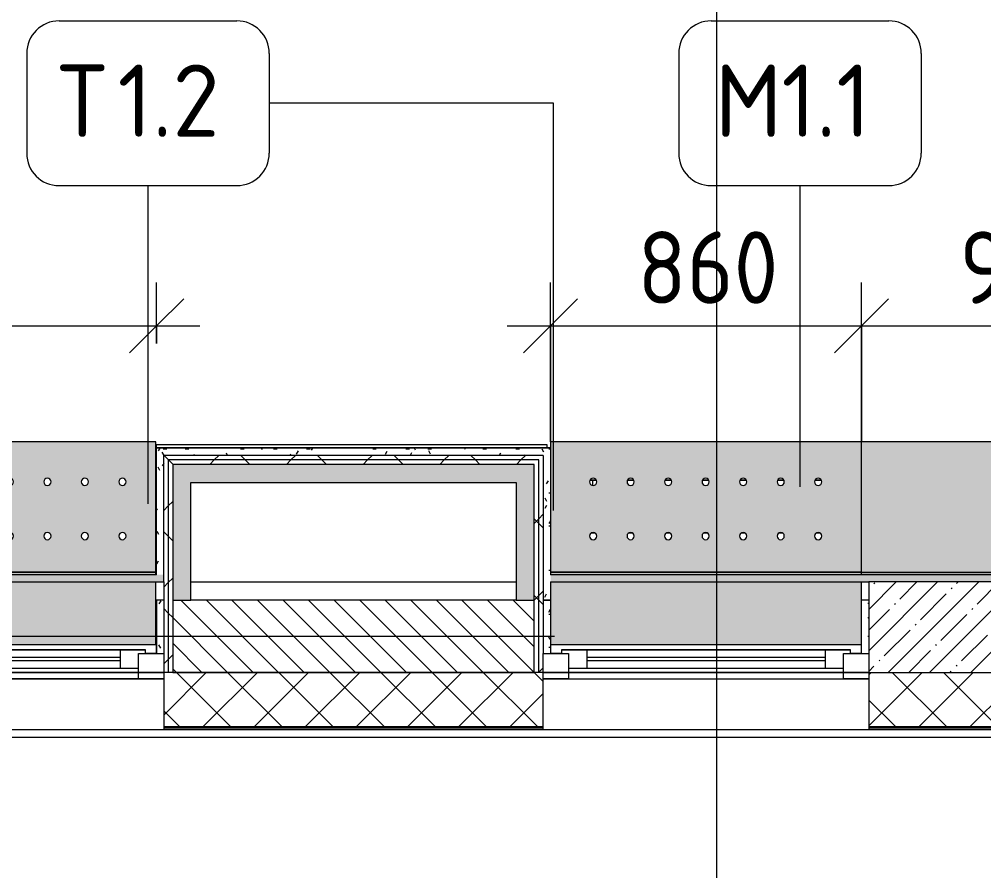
# Model space of a CAD drawing. Header units: millimetres. Extents: x -7229 to 196340, y -8553 to 29000.
# Drawn here: x 146897 to 149564, y -648 to 1706 of the extents above; entities that cross this region are included whole.
import ezdxf

# ---------------------------------------------------------------- set-up
doc = ezdxf.new("R2010")
doc.units = ezdxf.units.MM
doc.linetypes.add('Осевая', pattern=[15875, 3175, -2381.25, 7937.5, -2381.25])
for name, color, linetype, lineweight in [('A-ANNO-DIMS', 7, 'Continuous', 9), ('A-ANNO-DIMS-100', 7, 'Continuous', 9), ('A-GLAZ-2', 7, 'Continuous', 9), ('A-WALL-1', 7, 'Continuous', 9), ('A-WALL-4', 7, 'Continuous', 13), ('I-WALL-6', 7, 'Continuous', 9), ('M-EQPM-2', 7, 'Continuous', 9), ('S-COLS-2', 7, 'Continuous', 9), ('Знаки', 7, 'Continuous', 9), ('Марки для знаков', 7, 'Continuous', 9), ('Оси', 7, 'Continuous', 9), ('Оси-2', 7, 'Осевая', 9)]:
    doc.layers.add(name, color=color, linetype=linetype, lineweight=lineweight)
for name, color, linetype, lineweight, true_color in [('A-FLOR-3', 7, 'Continuous', 9, 0xaaaaaa), ('I-WALL-5', 7, 'Continuous', 9, 0xe7e7e7), ('I-WALL-8', 9, 'Continuous', 9, 0x808080), ('Знаки-2', 7, 'Continuous', 9, 0xd7cfbf)]:
    doc.layers.add(name, color=color, linetype=linetype, lineweight=lineweight, true_color=true_color)
doc.styles.add('GOST Common_1', font='GOST_Common.ttf', dxfattribs={"height": 200})
doc.styles.add('ISOCPEUR_2', font='isocpeur.ttf', dxfattribs={"width": 0.9, "height": 200})
doc.dimstyles.new('ISO-2_0_0_9К_Средний_округл2_1', dxfattribs={"dimscale": 304.8, "dimtxt": 199.196235, "dimasz": 0.492126, "dimexe": 0.393701, "dimexo": 0, "dimgap": 0, "dimtad": 1, "dimdec": 0, "dimrnd": 10, "dimzin": 0, "dimdsep": 46, "dimtxsty": 'ISOCPEUR_2', "dimblk1": 'OBLIQUE', "dimblk2": 'OBLIQUE', "dimsah": 1, "dimcen": 0.09, "dimdle": 0.393701, "dimazin": 0, "dimtfac": 1, "dimtdec": 4, "dimtix": 1, "dimtmove": 0, "dimatfit": 3, "dimfxl": 1, "dimtvp": 1, "dimtolj": 1, "dimtzin": 0, "dimarcsym": 2})
pattern_1 = [(45, (50216.3, 0), (-106.06602, 106.06602), []), (135, (50216.3, 0), (-106.06602, -106.06602), [])]
pattern_2 = [(0, (50216.302, 0), (121.92, 30.48), [10.058, -81.382, 10.058, -81.382, -487.68]), (0, (50216.302, 0), (121.92, 30.48), [-182.88, 10.058, -172.822, 10.058, -81.382, -213.36]), (0, (50216.302, 0), (121.92, 30.48), [-457.2, 10.058, -50.902, 10.058, -142.342]), (120, (50262.022, 15.24), (-87.356454, 90.345817), [10.058, -81.382, 10.058, -81.382, -487.68]), (120, (50262.022, 15.24), (-87.356454, 90.345817), [-182.88, 10.058, -172.822, 10.058, -81.382, -213.36]), (120, (50262.022, 15.24), (-87.356454, 90.345817), [-457.2, 10.058, -50.902, 10.058, -142.342]), (240, (50277.262, 76.2), (-34.563546, -120.825817), [10.058, -81.382, 10.058, -81.382, -487.68]), (240, (50277.262, 76.2), (-34.563546, -120.825817), [-182.88, 10.058, -172.822, 10.058, -81.382, -213.36]), (240, (50277.262, 76.2), (-34.563546, -120.825817), [-457.2, 10.058, -50.902, 10.058, -142.342])]

# ---------------------------------------------------------------- blocks, each defined once
blk = doc.blocks.new('120_Окно_СКБ_2Ст_Фрамуга сверху - 120_Окно_СКБ_2Ст_2300х2500_h_ ДОО-19727959-План монтажа зашивок 1 этажа в осях 23_1-33 лист 3')
at = {"layer": 'A-GLAZ-2'}
for p, q in [((-1150, -127), (-1150, -57)), ((-1150, -57), (-1080, -57)), ((1150, -57), (-1150, -57)), ((-1080, -57), (-1080, -127)), ((-1080, -57), (1080, -57)), ((520, -127), (520, -57)), ((520, -57), (590, -57)), ((590, -57), (590, -127)), ((1080, -127), (1080, -57)), ((1080, -57), (1150, -57)), ((1150, -57), (1150, -127)), ((520, -87), (-1080, -87)), ((-1080, -87), (-1080, -127)), ((-1030, -137), (-1030, -87)), ((470, -137), (470, -87)), ((520, -127), (520, -87)), ((1080, -87), (590, -87)), ((590, -87), (590, -127)), ((640, -137), (640, -87)), ((1030, -137), (1030, -87)), ((1080, -127), (1080, -87)), ((-1080, -127), (-1150, -127)), ((-1130, -127), (-1100, -127)), ((-1080, -127), (-1100, -127)), ((-1100, -127), (-1100, -137)), ((-1030, -107), (470, -107)), ((470, -117), (-1030, -117)), ((590, -127), (520, -127)), ((540, -127), (520, -127)), ((540, -127), (570, -127)), ((540, -127), (570, -127)), ((540, -137), (540, -127)), ((590, -127), (570, -127)), ((570, -127), (570, -137)), ((640, -107), (1030, -107)), ((1030, -117), (640, -117)), ((1150, -127), (1080, -127)), ((1100, -127), (1080, -127)), ((1100, -127), (1130, -127)), ((1100, -137), (1100, -127)), ((-1100, -137), (540, -137)), ((540, -137), (-1100, -137)), ((570, -137), (1100, -137)), ((1100, -137), (570, -137))]:
    blk.add_line(p, q, dxfattribs=at)
blk = doc.blocks.new('120_Окно_СКБ_1Ст - 120_Окно_СКБ_1Ст 900х2500_h_ с форточкой-22876038-План монтажа зашивок 1 этажа в осях 23_1-33 лист 3')
at = {"layer": 'A-GLAZ-2'}
for p, q in [((-450, -127), (-450, -57)), ((-450, -57), (-380, -57)), ((450, -57), (-450, -57)), ((-380, -57), (-380, -127)), ((380, -127), (380, -57)), ((380, -57), (450, -57)), ((450, -57), (450, -127)), ((380, -87), (-380, -87)), ((-380, -87), (-380, -127)), ((-330, -137), (-330, -87)), ((330, -137), (330, -87)), ((380, -127), (380, -87)), ((-380, -127), (-450, -127)), ((-430, -127), (-400, -127)), ((-380, -127), (-400, -127)), ((-400, -127), (-400, -137)), ((-330, -107), (330, -107)), ((330, -117), (-330, -117)), ((450, -127), (380, -127)), ((400, -127), (380, -127)), ((400, -127), (430, -127)), ((400, -137), (400, -127)), ((-400, -137), (400, -137)), ((400, -137), (-400, -137))]:
    blk.add_line(p, q, dxfattribs=at)
blk = doc.blocks.new('BSC_Колонна _Прямоугольная - 250х900-23282983-План монтажа зашивок 1 этажа в осях 23_1-33 лист 3')
at = {"layer": 'S-COLS-2'}
h = blk.add_hatch(dxfattribs=at)
h.set_pattern_fill('FP_154', color=256, style=0, pattern_type=2)
h.set_pattern_definition([(45, (-99480, -25), (-57.024626, 57.024626), []), (45, (-99422.975, -25), (-57.024626, 57.024626), [100.806, -20.161, 3.353, -16.808])])
h.paths.add_polyline_path([(450, -125), (450, 125), (-450, 125), (-450, -125), (371.3, -125)])
for p, q in [((450, 125), (-450, 125)), ((-450, 125), (-450, -125)), ((450, -125), (450, 125)), ((-450, -125), (450, -125))]:
    blk.add_line(p, q, dxfattribs=at)
blk = doc.blocks.new('radiator_prado_classic_z_tip_30_po exemplyaru - Classic Z Тип 30-300-V181-План монтажа зашивок 1 этажа в осях 23_1-33 лист 3')
at = {"layer": 'M-EQPM-2'}
for p, q in [((32.5, 210), (25, 210)), ((25, 210), (32.5, 210)), ((32.5, 210), (25, 210)), ((25, 210), (32.5, 210)), ((25, 210), (42.5, 210)), ((31.5, 210), (25, 210)), ((32.5, 195.5), (32.5, 210)), ((32.5, 195.5), (32.5, 210)), ((42.5, 210), (32.5, 210)), ((128.7, 210), (146.3, 210)), ((146.3, 210), (128.7, 210)), ((232.5, 210), (250, 210)), ((250, 210), (232.5, 210)), ((336.2, 210), (353.8, 210)), ((353.8, 210), (336.2, 210)), ((440, 210), (457.5, 210)), ((457.5, 210), (440, 210)), ((543.7, 210), (561.3, 210)), ((561.3, 210), (543.7, 210)), ((647.5, 210), (665, 210)), ((665, 210), (647.5, 210)), ((38.8, 64), (28.8, 64)), ((28.8, 64), (38.8, 64)), ((142.5, 64), (132.5, 64)), ((132.5, 64), (142.5, 64)), ((246.3, 64), (236.3, 64)), ((236.3, 64), (246.3, 64)), ((350, 64), (340, 64)), ((340, 64), (350, 64)), ((453.8, 64), (443.8, 64)), ((443.8, 64), (453.8, 64)), ((557.5, 64), (547.5, 64)), ((547.5, 64), (557.5, 64)), ((661.3, 64), (651.3, 64)), ((651.3, 64), (661.3, 64))]:
    blk.add_line(p, q, dxfattribs=at)
blk = doc.blocks.new('Зашивка радиатора_ с перфорацией М7_1 - Зашивка радиатора_ с перфорацией М7_1-31137119-План монтажа зашивок 1 этажа в осях 23_1-33 лист 3')
at = {"layer": 'Знаки-2'}
h = blk.add_hatch(color=256, dxfattribs=at)
h.paths.add_polyline_path([(161, 380), (-370, 380), (-370, 207.4), (1890, 207.4), (1890, 257.4), (1888.3, 257.4), (1888.3, 380), (1490.5, 380)])
h.paths.add_polyline_path([(1490.5, 187.4), (-370, 187.3), (-370, 180), (1890, 180), (1890, 187.4), (1822.9, 187.4)])
h = blk.add_hatch(color=256, dxfattribs=at)
h.paths.add_polyline_path([(1890, 180), (-370, 179.8), (-370, -179.9), (1890, -179.9), (1890, 137.7)])
h.paths.add_polyline_path([(1693.7, 90.4), (1698.7, 89), (1702.4, 85.4), (1703.7, 80.4), (1702.4, 75.4), (1698.7, 71.7), (1693.7, 70.4), (1688.7, 71.7), (1685.1, 75.4), (1683.7, 80.4), (1685.1, 85.4), (1688.7, 89), (1691.2, 90)])
h.paths.add_polyline_path([(1590, 90.4), (1595, 89), (1598.7, 85.4), (1600, 80.4), (1598.7, 75.4), (1594.3, 71.4), (1590, 70.4), (1585, 71.7), (1581.3, 75.4), (1580, 80.4), (1581.3, 85.4), (1585, 89), (1587.4, 90)])
h.paths.add_polyline_path([(1797.5, 90.4), (1802.5, 89), (1806.2, 85.4), (1807.5, 80.4), (1806.2, 75.4), (1802.5, 71.7), (1797.5, 70.4), (1792.5, 71.7), (1788.8, 75.4), (1787.5, 80.4), (1788.8, 85.4), (1792.5, 89), (1794.9, 90)])
h.paths.add_polyline_path([(1486.2, 90.4), (1491.2, 89), (1494.9, 85.4), (1496.2, 80.4), (1494.9, 75.4), (1490.5, 71.4), (1486.2, 70.4), (1481.2, 71.7), (1477.6, 75.4), (1476.2, 80.4), (1477.6, 85.4), (1481.2, 89), (1483.7, 90)])
h.paths.add_polyline_path([(1175, 90.4), (1180, 89), (1183.7, 85.4), (1185, 80.4), (1183.7, 75.4), (1179.3, 71.4), (1175, 70.4), (1170, 71.7), (1166.3, 75.4), (1165, 80.4), (1166.3, 85.4), (1170, 89), (1172.4, 90)])
h.paths.add_polyline_path([(967.5, 90.4), (972.5, 89), (976.4, 84.9), (977.5, 80.1), (976.2, 75.4), (971.8, 71.4), (967.5, 70.4), (962.5, 71.7), (958.8, 75.4), (957.5, 80.4), (958.8, 85.4), (962.5, 89), (964.9, 90)])
h.paths.add_polyline_path([(1382.5, 90.4), (1387.5, 89), (1391.2, 85.4), (1392.5, 80.4), (1391.2, 75.4), (1386.8, 71.4), (1382.5, 70.4), (1377.5, 71.7), (1373.8, 75.4), (1372.5, 80.4), (1373.8, 85.4), (1377.5, 89), (1379.9, 90)])
h.paths.add_polyline_path([(1278.7, 90.4), (1283.7, 89), (1287.4, 85.4), (1288.7, 80.4), (1287.4, 75.4), (1283.1, 71.4), (1278.7, 70.4), (1273.7, 71.7), (1270.1, 75.4), (1268.7, 80.4), (1270.1, 85.4), (1273.7, 89), (1276.2, 90)])
h.paths.add_polyline_path([(448.7, 90.4), (453.7, 89), (457.4, 85.4), (458.7, 80.4), (457.4, 75.4), (453.1, 71.4), (448.7, 70.4), (443.7, 71.7), (440.1, 75.4), (438.7, 80.4), (440.1, 85.4), (443.7, 89), (446.2, 90)])
h.paths.add_polyline_path([(345, 90.4), (350.3, 88.8), (353.7, 85.4), (355, 80.4), (353.7, 75.4), (349.3, 71.4), (345, 70.4), (340, 71.7), (336.3, 75.4), (335, 80.4), (336.3, 85.4), (340, 89), (342.4, 90)])
h.paths.add_polyline_path([(241.2, 90.4), (246.6, 88.8), (249.9, 85.4), (251.2, 80.4), (249.9, 75.4), (245.6, 71.4), (241.2, 70.4), (236.2, 71.7), (232.6, 75.4), (231.2, 80.4), (232.6, 85.4), (236.2, 89), (238.7, 90)])
h.paths.add_polyline_path([(-277.5, 90.4), (-272.2, 88.8), (-268.8, 85.4), (-267.5, 80.4), (-268.8, 75.4), (-272.5, 71.7), (-277.5, 70.4), (-282.5, 71.7), (-286.2, 75.4), (-287.5, 80.4), (-286.2, 85.4), (-282.5, 89), (-280.1, 90)])
h.paths.add_polyline_path([(-173.8, 90.4), (-168.4, 88.8), (-165.1, 85.4), (-163.8, 80.4), (-165.1, 75.4), (-168.8, 71.7), (-173.8, 70.4), (-178.8, 71.7), (-182.4, 75.4), (-183.8, 80.4), (-182.4, 85.4), (-178.8, 89), (-176.3, 90)])
h.paths.add_polyline_path([(552.5, 90.4), (557.8, 88.8), (561.2, 85.4), (562.5, 80.4), (561.2, 75.4), (556.8, 71.4), (552.5, 70.4), (547.5, 71.7), (543.8, 75.4), (542.5, 80.4), (543.8, 85.4), (547.5, 89), (549.9, 90)])
h.paths.add_polyline_path([(656.2, 90.4), (661.6, 88.8), (664.9, 85.4), (666.2, 80.4), (664.9, 75.4), (660.6, 71.4), (656.2, 70.4), (651.2, 71.7), (647.6, 75.4), (646.4, 81.2), (647.6, 85.4), (651.2, 89), (653.7, 90)])
h.paths.add_polyline_path([(760, 90.4), (765, 89), (768.7, 85.4), (770, 80.4), (768.7, 75.4), (764.3, 71.4), (760, 70.4), (755, 71.7), (751.3, 75.4), (750, 80.4), (751.3, 85.4), (755, 89), (757.4, 90)])
h.paths.add_polyline_path([(137.5, 90.4), (142.8, 88.8), (146.2, 85.4), (147.5, 80.4), (146.2, 75.4), (141.8, 71.4), (137.5, 70.4), (132.5, 71.7), (128.8, 75.4), (127.5, 80.4), (128.8, 85.4), (132.5, 89), (134.9, 90)])
h.paths.add_polyline_path([(-70, 90.4), (-64.7, 88.8), (-61.3, 85.4), (-60, 80.4), (-61.3, 75.4), (-65, 71.7), (-70, 70.4), (-75, 71.7), (-78.7, 75.4), (-80, 80.4), (-78.7, 85.4), (-75, 89), (-72.6, 90)])
h.paths.add_polyline_path([(1071.2, 90.4), (1076.2, 89), (1079.9, 85.4), (1081.2, 80.4), (1079.9, 75.4), (1075.6, 71.4), (1071.2, 70.4), (1066.2, 71.7), (1062.6, 75.4), (1061.2, 80.4), (1062.6, 85.4), (1066.2, 89), (1068.7, 90)])
h.paths.add_polyline_path([(863.7, 90.4), (868.7, 89), (872.4, 85.4), (873.7, 80.4), (872.4, 75.4), (868.1, 71.4), (863.7, 70.4), (858.7, 71.7), (855.1, 75.4), (853.7, 80.4), (855.1, 85.4), (858.7, 89), (861.2, 90)])
h.paths.add_polyline_path([(33.7, 90.4), (38.7, 89), (42.4, 85.4), (43.7, 80.4), (42.4, 75.4), (38.1, 71.4), (33.7, 70.4), (28.3, 72), (25.1, 75.4), (23.7, 80.4), (25.1, 85.4), (28.7, 89), (31.2, 90)])
h.paths.add_polyline_path([(1071.2, -59.6), (1076.2, -61), (1079.9, -64.6), (1081.2, -69.6), (1079.9, -74.6), (1076.2, -78.3), (1071.2, -79.6), (1066.2, -78.3), (1062.6, -74.6), (1061.2, -69.6), (1062.6, -64.6), (1066.2, -61), (1068.7, -60)])
h.paths.add_polyline_path([(967.5, -59.6), (972.5, -61), (976.2, -64.6), (977.5, -69.6), (976.2, -74.6), (972.5, -78.3), (967.5, -79.6), (962.5, -78.3), (958.8, -74.6), (957.5, -69.6), (958.8, -64.6), (962.5, -61), (964.9, -60)])
h.paths.add_polyline_path([(1797.5, -59.6), (1803, -61.3), (1806.2, -64.6), (1807.5, -69.6), (1806.2, -74.6), (1802.5, -78.3), (1797.5, -79.6), (1792.5, -78.3), (1788.8, -74.6), (1787.5, -69.6), (1788.8, -64.6), (1792.5, -61), (1794.9, -60)])
h.paths.add_polyline_path([(-173.8, -59.6), (-168.8, -61), (-165.1, -64.6), (-163.8, -69.6), (-165.1, -74.6), (-168.8, -78.3), (-173.8, -79.6), (-178.8, -78.3), (-182.4, -74.6), (-183.8, -69.6), (-182.4, -64.6), (-178.8, -61), (-175.6, -59.9)])
h.paths.add_polyline_path([(448.7, -59.6), (453.7, -61), (457.4, -64.6), (458.7, -69.6), (457.4, -74.6), (453.7, -78.3), (448.7, -79.6), (443.7, -78.3), (440.1, -74.6), (438.7, -69.6), (440.1, -64.6), (443.7, -61), (446.2, -60)])
h.paths.add_polyline_path([(656.2, -59.6), (661.2, -61), (664.9, -64.6), (666.2, -69.6), (664.9, -74.6), (661.2, -78.3), (656.2, -79.6), (651.2, -78.3), (647.6, -74.6), (646.2, -69.6), (647.6, -64.6), (651.2, -61), (653.7, -60)])
h.paths.add_polyline_path([(345, -59.6), (350, -61), (353.7, -64.6), (355, -69.6), (353.7, -74.6), (350, -78.3), (345, -79.6), (340, -78.3), (336.3, -74.6), (335, -69.6), (336.3, -64.6), (340, -61), (342.4, -60)])
h.paths.add_polyline_path([(241.2, -59.6), (246.2, -61), (249.9, -64.6), (251.2, -69.6), (249.9, -74.6), (246.2, -78.3), (241.2, -79.6), (236.2, -78.3), (232.6, -74.6), (231.2, -69.6), (232.6, -64.6), (236.2, -61), (238.7, -60)])
h.paths.add_polyline_path([(137.5, -59.6), (142.5, -61), (146.2, -64.6), (147.5, -69.6), (146.2, -74.6), (142.5, -78.3), (137.5, -79.6), (132.5, -78.3), (128.8, -74.6), (127.5, -69.6), (128.8, -64.6), (132.5, -61), (134.9, -60)])
h.paths.add_polyline_path([(-70, -59.6), (-65, -61), (-61.3, -64.6), (-60, -69.6), (-61.3, -74.6), (-65, -78.3), (-70, -79.6), (-75.3, -78.1), (-78.7, -74.6), (-80, -69.6), (-78.7, -64.6), (-75, -61), (-72.6, -60)])
h.paths.add_polyline_path([(863.7, -59.6), (868.7, -61), (872.4, -64.6), (873.7, -69.6), (872.4, -74.6), (868.7, -78.3), (863.7, -79.6), (858.7, -78.3), (855.1, -74.6), (853.7, -69.6), (855.1, -64.6), (858.7, -61), (861.2, -60)])
h.paths.add_polyline_path([(1382.5, -59.6), (1387.5, -61), (1391.2, -64.6), (1392.5, -69.6), (1391.2, -74.6), (1387.5, -78.3), (1382.5, -79.6), (1377.5, -78.3), (1373.8, -74.6), (1372.5, -69.6), (1373.8, -64.6), (1377.5, -61), (1379.9, -60)])
h.paths.add_polyline_path([(760, -59.6), (765, -61), (768.7, -64.6), (769.9, -70.5), (768.7, -74.6), (765, -78.3), (760, -79.6), (755, -78.3), (751.3, -74.6), (750, -69.6), (751.3, -64.6), (755, -61), (757.4, -60)])
h.paths.add_polyline_path([(1175, -59.6), (1180, -61), (1183.7, -64.6), (1185, -69.6), (1183.7, -74.6), (1180, -78.3), (1175, -79.6), (1170, -78.3), (1166.3, -74.6), (1165, -69.6), (1166.3, -64.6), (1170, -61), (1172.4, -60)])
h.paths.add_polyline_path([(1590, -59.6), (1595, -61), (1598.7, -64.6), (1600, -69.6), (1598.7, -74.6), (1595, -78.3), (1590, -79.6), (1585, -78.3), (1581.3, -74.6), (1580, -69.6), (1581.3, -64.6), (1585, -61), (1587.4, -60)])
h.paths.add_polyline_path([(1693.7, -59.6), (1698.7, -61), (1702.4, -64.6), (1703.7, -69.6), (1702.4, -74.6), (1698.7, -78.3), (1693.7, -79.6), (1688.7, -78.3), (1685.1, -74.6), (1683.7, -69.6), (1685.1, -64.6), (1688.7, -61), (1691.2, -60)])
h.paths.add_polyline_path([(1278.7, -59.6), (1283.7, -61), (1287.4, -64.6), (1288.7, -69.6), (1287.4, -74.6), (1283.7, -78.3), (1278.7, -79.6), (1273.7, -78.3), (1270.1, -74.6), (1268.7, -69.6), (1270.1, -64.6), (1273.7, -61), (1276.2, -60)])
h.paths.add_polyline_path([(1486.2, -59.6), (1491.2, -61), (1494.9, -64.6), (1496.2, -69.6), (1494.9, -74.6), (1490.5, -78.6), (1486.2, -79.6), (1481.2, -78.3), (1477.6, -74.6), (1476.2, -69.6), (1477.6, -64.6), (1481.2, -61), (1483.7, -60)])
h.paths.add_polyline_path([(33.7, -59.6), (38.7, -61), (42.4, -64.6), (43.7, -69.6), (42.4, -74.6), (38.7, -78.3), (33.7, -79.6), (28.3, -78), (25.1, -74.6), (23.7, -69.6), (25.1, -64.6), (28.7, -61), (31.2, -60)])
h.paths.add_polyline_path([(-277.5, -59.6), (-272.5, -61), (-268.8, -64.6), (-267.5, -69.6), (-268.8, -74.6), (-272.5, -78.3), (-277.5, -79.6), (-282.5, -78.3), (-286.2, -74.6), (-287.5, -69.6), (-286.2, -64.6), (-282.5, -61), (-280.1, -60)])
h.paths.add_polyline_path([(552.5, -59.6), (557.5, -61), (561.2, -64.6), (562.5, -69.6), (561.2, -74.6), (557.5, -78.3), (552.5, -79.6), (547.5, -78.3), (543.8, -74.6), (542.5, -69.6), (543.8, -64.6), (547.5, -61), (549.9, -60)])
at = {"layer": 'Знаки'}
for p, q in [((1888.3, 380), (-370, 380)), ((-370, 380), (-370, 207.4)), ((1890, 207.4), (1890, 257.4)), ((-370, 187.4), (-370, 180)), ((1890, 180), (1890, 187.4)), ((-370, 180), (1890, 180)), ((1890, 180), (-370, 180)), ((-370, 180), (-370, -179.9)), ((1890, -179.9), (1890, 180)), ((-370, -179.9), (1890, -179.9))]:
    blk.add_line(p, q, dxfattribs=at)
for centre, start, end in [((-277.5, 80.4), 0, 180), ((-277.5, 80.4), 180, 360), ((-173.8, 80.4), 0, 180), ((-173.8, 80.4), 180, 0), ((-70, 80.4), 0, 180), ((-70, 80.4), 180, 0), ((33.7, 80.4), 0, 180), ((33.7, 80.4), 180, 360), ((137.5, 80.4), 0, 180), ((137.5, 80.4), 180, 0), ((241.2, 80.4), 0, 180), ((241.2, 80.4), 180, 0), ((345, 80.4), 0, 180), ((345, 80.4), 180, 0), ((448.7, 80.4), 0, 180), ((448.7, 80.4), 180, 0), ((552.5, 80.4), 0, 180), ((552.5, 80.4), 180, 360), ((656.2, 80.4), 0, 180), ((656.2, 80.4), 180, 0), ((760, 80.4), 0, 180), ((760, 80.4), 180, 0), ((863.7, 80.4), 0, 180), ((863.7, 80.4), 180, 0), ((967.5, 80.4), 0, 180), ((967.5, 80.4), 180, 0), ((1071.2, 80.4), 0, 180), ((1071.2, 80.4), 180, 0), ((1175, 80.4), 0, 180), ((1175, 80.4), 180, 0), ((1278.7, 80.4), 0, 180), ((1278.7, 80.4), 180, 0), ((1382.5, 80.4), 0, 180), ((1382.5, 80.4), 180, 0), ((1486.2, 80.4), 0, 180), ((1486.2, 80.4), 180, 360), ((1590, 80.4), 0, 180), ((1590, 80.4), 180, 0), ((1693.7, 80.4), 0, 180), ((1693.7, 80.4), 180, 360), ((1797.5, 80.4), 0, 180), ((1797.5, 80.4), 180, 0), ((-277.5, -69.6), 0, 180), ((-277.5, -69.6), 180, 0), ((-173.8, -69.6), 0, 180), ((-173.8, -69.6), 180, 0), ((-70, -69.6), 0, 180), ((-70, -69.6), 180, 0), ((33.7, -69.6), 0, 180), ((33.7, -69.6), 180, 0), ((137.5, -69.6), 0, 180), ((137.5, -69.6), 180, 0), ((241.2, -69.6), 0, 180), ((241.2, -69.6), 180, 0), ((345, -69.6), 0, 180), ((345, -69.6), 180, 0), ((448.7, -69.6), 0, 180), ((448.7, -69.6), 180, 0), ((552.5, -69.6), 0, 180), ((552.5, -69.6), 180, 0), ((656.2, -69.6), 0, 180), ((656.2, -69.6), 180, 0), ((760, -69.6), 0, 180), ((760, -69.6), 180, 0), ((863.7, -69.6), 0, 180), ((863.7, -69.6), 180, 0), ((967.5, -69.6), 0, 180), ((967.5, -69.6), 180, 0), ((1071.2, -69.6), 0, 180), ((1071.2, -69.6), 180, 0), ((1175, -69.6), 0, 180), ((1175, -69.6), 180, 0), ((1278.7, -69.6), 0, 180), ((1278.7, -69.6), 180, 0), ((1382.5, -69.6), 0, 180), ((1382.5, -69.6), 180, 0), ((1486.2, -69.6), 0, 180), ((1486.2, -69.6), 180, 0), ((1590, -69.6), 0, 180), ((1590, -69.6), 180, 0), ((1693.7, -69.6), 0, 180), ((1693.7, -69.6), 180, 0), ((1797.5, -69.6), 0, 180), ((1797.5, -69.6), 180, 0)]:
    blk.add_arc(centre, 10, start, end, dxfattribs=at)
blk = doc.blocks.new('Зашивка радиатора_ с перфорацией М1_1 - Зашивка радиатора_ с перфорацией М1_1-V189-План монтажа зашивок 1 этажа в осях 23_1-33 лист 3')
at = {"layer": 'Знаки-2'}
h = blk.add_hatch(color=256, dxfattribs=at)
h.paths.add_polyline_path([(58.3, 380), (-430, 380), (-430, 207.4), (430, 207.4), (430, 380), (390.7, 380)])
h.paths.add_polyline_path([(-274.1, 187.4), (-430, 187.4), (-429.5, 180), (430, 180), (430, 187.4), (58.3, 187.4)])
h = blk.add_hatch(color=256, dxfattribs=at)
h.paths.add_polyline_path([(-274.1, 180), (-429.5, 178.9), (-429.5, -179.9), (430.2, -179.9), (430, 180), (58.3, 180)])
h.paths.add_polyline_path([(104.7, 90.4), (109.7, 89), (113.4, 85.4), (114.7, 80.4), (113.4, 75.4), (109.7, 71.7), (104.7, 70.4), (99.7, 71.7), (96.1, 75.4), (94.7, 80.4), (96.1, 85.4), (99.7, 89), (102.2, 90)])
h.paths.add_polyline_path([(208.5, 90.4), (213.5, 89), (217.2, 85.4), (218.5, 80.4), (217.2, 75.4), (213.4, 71.7), (208.5, 70.4), (203.5, 71.7), (199.8, 75.4), (198.5, 80.4), (199.8, 85.4), (203.5, 89), (205.9, 90)])
h.paths.add_polyline_path([(-206.5, 90.4), (-201.2, 88.8), (-197.8, 85.4), (-196.5, 80.4), (-197.8, 75.4), (-201.6, 71.7), (-206.5, 70.4), (-211.5, 71.7), (-215.2, 75.4), (-216.5, 80.4), (-215.2, 85.4), (-211.5, 89), (-209.1, 90)])
h.paths.add_polyline_path([(-310.3, 90.4), (-304.9, 88.8), (-301.6, 85.4), (-300.3, 80.4), (-301.6, 75.4), (-305.3, 71.7), (-310.3, 70.4), (-315.3, 71.7), (-318.9, 75.4), (-320.3, 80.4), (-318.9, 85.4), (-315.3, 89), (-312.8, 90)])
h.paths.add_polyline_path([(312.2, 90.4), (317.2, 89), (320.9, 85.4), (322.2, 80.4), (320.9, 75.4), (317, 71.6), (312.2, 70.4), (307.2, 71.7), (303.6, 75.4), (302.2, 80.4), (303.8, 85.7), (307.2, 89), (309.7, 90)])
h.paths.add_polyline_path([(1, 90.4), (6.3, 88.8), (9.7, 85.4), (11, 80.4), (9.7, 75.4), (5.9, 71.7), (1, 70.4), (-4, 71.7), (-7.7, 75.4), (-9, 80.4), (-7.7, 85.4), (-4, 89), (-1.6, 90)])
h.paths.add_polyline_path([(-102.8, 90.4), (-97.4, 88.8), (-94.1, 85.4), (-92.8, 80.4), (-94.1, 75.4), (-97.8, 71.7), (-102.8, 70.4), (-107.9, 71.8), (-111.4, 75.4), (-112.8, 80.4), (-111.4, 85.4), (-107.8, 89), (-105.3, 90)])
h.paths.add_polyline_path([(208.5, -59.6), (213.5, -61), (217.2, -64.6), (218.5, -69.6), (217.2, -74.6), (213.5, -78.3), (208.5, -79.6), (203.5, -78.3), (199.7, -74.3), (198.5, -69.6), (199.8, -64.6), (203.5, -61), (205.9, -60)])
h.paths.add_polyline_path([(-102.8, -59.6), (-97.8, -61), (-94.1, -64.6), (-92.8, -69.6), (-94.1, -74.6), (-97.8, -78.3), (-102.8, -79.6), (-107.9, -78.2), (-111.5, -74.3), (-112.8, -69.6), (-111.4, -64.6), (-107.8, -61), (-105.3, -60)])
h.paths.add_polyline_path([(312.2, -59.6), (317.2, -61), (320.9, -64.6), (322.2, -69.6), (320.9, -74.6), (317.2, -78.3), (312.2, -79.6), (307.2, -78.3), (303.3, -74), (302.2, -69.6), (303.6, -64.6), (307.2, -61), (309.7, -60)])
h.paths.add_polyline_path([(104.7, -59.6), (109.7, -61), (113.4, -64.6), (114.7, -69.6), (113.4, -74.6), (109.7, -78.3), (104.7, -79.6), (99.7, -78.3), (96, -74.3), (94.7, -69.6), (96.1, -64.6), (99.7, -61), (102.2, -60)])
h.paths.add_polyline_path([(-310.3, -59.6), (-305.3, -61), (-301.6, -64.6), (-300.3, -69.6), (-301.6, -74.6), (-305.3, -78.3), (-310.3, -79.6), (-315.3, -78.3), (-319, -74.3), (-320.3, -69.6), (-318.9, -64.6), (-315.3, -61), (-312.8, -60)])
h.paths.add_polyline_path([(-206.5, -59.6), (-201.5, -61), (-197.8, -64.6), (-196.5, -69.6), (-197.8, -74.6), (-201.5, -78.3), (-206.5, -79.6), (-211.5, -78.3), (-215.3, -74.3), (-216.5, -69.6), (-215.2, -64.6), (-211.5, -61), (-209.1, -60)])
h.paths.add_polyline_path([(1, -59.6), (6, -61), (9.7, -64.6), (11, -69.6), (9.7, -74.6), (6, -78.3), (1, -79.6), (-4, -78.3), (-7.8, -74.3), (-9, -69.6), (-7.7, -64.6), (-4, -61), (-1.6, -60)])
at = {"layer": 'Знаки'}
for p, q in [((430, 380), (-430, 380)), ((-430, 257.4), (-430, 207.4)), ((-430, 187.4), (-430, 180)), ((-430, 180), (430, 180)), ((430, 180), (-430, 180)), ((-430, 180), (-430, -179.9)), ((-430, -179.9), (430.2, -179.9)), ((430.2, -179.9), (430.2, -162.6))]:
    blk.add_line(p, q, dxfattribs=at)
for centre, start, end in [((-310.3, 80.4), 180, 0), ((-310.3, 80.4), 0, 180), ((-206.5, 80.4), 0, 180), ((-206.5, 80.4), 180, 360), ((-102.8, 80.4), 0, 180), ((-102.8, 80.4), 180, 0), ((1, 80.4), 0, 180), ((1, 80.4), 180, 0), ((104.7, 80.4), 0, 180), ((104.7, 80.4), 180, 360), ((208.5, 80.4), 0, 180), ((208.5, 80.4), 180, 0), ((312.2, 80.4), 0, 180), ((312.2, 80.4), 180, 0), ((-310.3, -69.6), 0, 180), ((-310.3, -69.6), 180, 0), ((-206.5, -69.6), 0, 180), ((-206.5, -69.6), 180, 0), ((-102.8, -69.6), 0, 180), ((-102.8, -69.6), 180, 0), ((1, -69.6), 0, 180), ((1, -69.6), 180, 0), ((104.7, -69.6), 0, 180), ((104.7, -69.6), 180, 0), ((208.5, -69.6), 0, 180), ((208.5, -69.6), 180, 0), ((312.2, -69.6), 0, 180), ((312.2, -69.6), 180, 0)]:
    blk.add_arc(centre, 10, start, end, dxfattribs=at)
blk = doc.blocks.new('Зашивка без перфорации М3_2_1 - М3_2_3-V202-План монтажа зашивок 1 этажа в осях 23_1-33 лист 3')
at = {"layer": 'Знаки-2'}
blk.add_hatch(color=256, dxfattribs=at).paths.add_polyline_path([(510.2, 180), (-430, 180), (-430, -179.9), (510.2, -179.9), (510.2, 137.6)])
at = {"layer": 'Знаки'}
for p, q in [((510.2, 180), (-430, 180)), ((-430, 180), (-430, -179.9)), ((510.2, -179.9), (510.2, 180)), ((-430, -179.9), (510.2, -179.9))]:
    blk.add_line(p, q, dxfattribs=at)
blk = doc.blocks.new('Марка_Знаки - В прямоуг_Наименование краткое-30718135-План монтажа зашивок 1 этажа в осях 23_1-33 лист 3')
at = {"layer": 'Марки для знаков'}
for p, q in [((-2.455, 2.278), (2.455, 2.278)), ((-3.355, 1.378), (-3.355, -1.384)), ((3.355, 1.378), (3.355, -1.378)), ((-2.461, -2.278), (2.455, -2.278))]:
    blk.add_line(p, q, dxfattribs=at)
for centre, radius, start, end in [((-2.455, 1.378), 0.9, 90, 180), ((2.455, 1.378), 0.9, 0, 90), ((-2.461, -1.384), 0.893, 180, 270), ((2.455, -1.378), 0.9, 270, 0)]:
    blk.add_arc(centre, radius, start, end, dxfattribs=at)
blk = doc.blocks.new('DIMBLOCK32-План монтажа зашивок 1 этажа в осях 23_1-33 лист 3')
at = {"layer": 'A-ANNO-DIMS-100'}
for p, q in [((148366.3, 537.4), (148366.3, 978.2)), ((149226.3, 537.4), (149226.3, 978.2)), ((148246.3, 858.2), (149226.3, 858.2)), ((148366.3, 858.2), (148366.3, 537.4)), ((149226.3, 858.2), (149226.3, 537.4))]:
    blk.add_line(p, q, dxfattribs=at)
at = {"layer": 'A-ANNO-DIMS-100', "lineweight": 20}
for p, q in [((148366.3, 858.2), (148441.3, 933.2)), ((149226.3, 858.2), (149301.3, 933.2)), ((148366.3, 858.2), (148291.3, 783.2)), ((149226.3, 858.2), (149151.3, 783.2))]:
    blk.add_line(p, q, dxfattribs=at)
at = {"layer": 'A-ANNO-DIMS-100', "color": 0, "insert": (148606.7, 1119.5), "char_height": 200, "width": 455.087, "attachment_point": 1, "line_spacing_factor": 1.149209, "style": 'ISOCPEUR_2'}
blk.add_mtext('860', dxfattribs=at)
blk = doc.blocks.new('_Oblique')
at = {"color": 0, "linetype": 'ByBlock', "lineweight": -2}
blk.add_line((-0.5, -0.5), (0.5, 0.5), dxfattribs=at)
blk = doc.blocks.new('DIMBLOCK33-План монтажа зашивок 1 этажа в осях 23_1-33 лист 3')
at = {"layer": 'A-ANNO-DIMS-100'}
for p, q in [((149226.3, 537.4), (149226.3, 978.2)), ((150166.3, 537.4), (150166.3, 978.2)), ((149226.3, 858.2), (150166.3, 858.2)), ((149226.3, 858.2), (149226.3, 537.4)), ((150166.3, 858.2), (150166.3, 537.4))]:
    blk.add_line(p, q, dxfattribs=at)
at = {"layer": 'A-ANNO-DIMS-100', "lineweight": 20}
for p, q in [((149226.3, 858.2), (149301.3, 933.2)), ((150166.3, 858.2), (150241.3, 933.2)), ((149226.3, 858.2), (149151.3, 783.2)), ((150166.3, 858.2), (150091.3, 783.2))]:
    blk.add_line(p, q, dxfattribs=at)
at = {"layer": 'A-ANNO-DIMS-100', "color": 0, "insert": (149497.1, 1119.5), "char_height": 200, "width": 478.071, "attachment_point": 1, "line_spacing_factor": 1.149209, "style": 'ISOCPEUR_2'}
blk.add_mtext('940', dxfattribs=at)
blk = doc.blocks.new('DIMBLOCK74-План монтажа зашивок 1 этажа в осях 23_1-33 лист 3')
at = {"layer": 'A-ANNO-DIMS-100'}
for p, q in [((145016.3, 100), (145016.3, 978.2)), ((147276.7, 809.5), (147276.7, 978.2)), ((144896.3, 858.2), (147396.7, 858.2)), ((145016.3, 858.2), (145016.3, 100)), ((147276.7, 858.2), (147276.7, 809.5))]:
    blk.add_line(p, q, dxfattribs=at)
at = {"layer": 'A-ANNO-DIMS-100', "lineweight": 20}
for p, q in [((145016.3, 858.2), (145091.3, 933.2)), ((147276.7, 858.2), (147351.7, 933.2)), ((145016.3, 858.2), (144941.3, 783.2)), ((147276.7, 858.2), (147201.7, 783.2))]:
    blk.add_line(p, q, dxfattribs=at)
at = {"layer": 'A-ANNO-DIMS-100', "color": 0, "insert": (145893.7, 1119.5), "char_height": 200, "width": 606.782, "attachment_point": 1, "line_spacing_factor": 1.149209, "style": 'ISOCPEUR_2'}
blk.add_mtext('2260', dxfattribs=at)

msp = doc.modelspace()

# ---------------------------------------------------------------- hatches: boundary and pattern name
at = {"layer": 'A-WALL-1'}
h = msp.add_hatch(dxfattribs=at)
h.set_pattern_fill('FP_140', color=256, style=0, pattern_type=2)
h.set_pattern_definition([(135, (50216.3, 0), (-35.35534, -35.35534), [])])
h.paths.add_polyline_path([(142146.3, -100), (142946.3, -100), (142946.3, 100), (142146.3, 100), (142146.3, -84.8)])
h.paths.add_polyline_path([(151064.7, -100), (151946.3, -100), (151946.3, 100), (151046.3, 100), (151046.3, -100)])
h.paths.add_polyline_path([(148321.3, -100), (148321.3, 100), (147321.3, 100), (147321.3, -100), (148073.2, -100)])
h.paths.add_polyline_path([(173946.3, -100), (173946.3, 100), (173746.3, 100), (173746.3, -100)])
h.paths.add_polyline_path([(152846.3, -100), (153096.3, -100), (153096.3, 100), (152846.3, 100), (152846.3, 36.6)])
h.paths.add_polyline_path([(155396.3, -100), (156446.3, -100), (156446.3, 100), (155396.3, 100), (155396.3, -27.9)])
h.paths.add_polyline_path([(159696.3, -100), (160046.3, -100), (160046.3, 100), (159696.3, 100), (159696.3, -65)])
h.paths.add_polyline_path([(171346.3, -100), (171446.3, -100), (171446.3, 100), (171346.3, 100), (171346.3, -84.8)])
h.paths.add_polyline_path([(144996.3, -100), (144996.3, 100), (144746.3, 100), (144746.3, -100), (144749.3, -100)])
h.paths.add_polyline_path([(160946.3, -100), (161846.3, -100), (161846.3, 100), (160946.3, 100), (160946.3, -84.8)])
h.paths.add_polyline_path([(169546.3, -100), (169546.3, 100), (169046.3, 100), (169046.3, -100), (169346.2, -100)])
h.paths.add_polyline_path([(166687.1, -100), (167246.3, -100), (167246.3, 100), (166196.3, 100), (166196.3, -100), (166354.7, -100)])
h.paths.add_polyline_path([(163646.3, -100), (163896.3, -100), (163896.3, 100), (163646.3, 100), (163646.3, 42.1)])
h = msp.add_hatch(dxfattribs=at)
h.set_pattern_fill('FP_144', color=256, style=0, pattern_type=2)
h.set_pattern_definition([(45, (50216.3, 0), (-70.71068, 70.71068), []), (135, (50216.3, 0), (-70.71068, -70.71068), [])])
h.paths.add_polyline_path([(139426.3, -250), (141246.3, -250), (141246.3, -100), (139426.3, -100)])
h.paths.add_polyline_path([(173999.6, -250), (175296.3, -250), (175296.3, -100), (173746.3, -100), (173746.3, -250), (173946.3, -250)])
h.paths.add_polyline_path([(171340.5, -250), (171446.3, -250), (171446.3, -100), (170446.3, -100), (170446.3, -250), (170675.7, -250)])
h.paths.add_polyline_path([(166196.3, -250), (167246.3, -250), (167246.3, -100), (166196.3, -100), (166196.3, -210)])
h.paths.add_polyline_path([(169346.2, -250), (169546.3, -250), (169546.3, -100), (168146.3, -100), (168146.3, -250), (168681.4, -250)])
h.paths.add_polyline_path([(163695.6, -250), (163896.3, -250), (163896.3, -100), (162746.3, -100), (162746.3, -250), (163363.2, -250)])
h.paths.add_polyline_path([(161036.4, -250), (161846.3, -250), (161846.3, -100), (160946.3, -100), (160946.3, -250)])
h.paths.add_polyline_path([(160039.3, -250), (160046.3, -250), (160046.3, -100), (159696.3, -100), (159696.3, -250), (159706.9, -250)])
h.paths.add_polyline_path([(158246.3, -250), (158246.3, -100), (157346.3, -100), (157346.3, -250), (157566.3, -250)])
h.paths.add_polyline_path([(156050.6, -250), (156446.3, -250), (156446.3, -100), (155396.3, -100), (155396.3, -250)])
h.paths.add_polyline_path([(153096.3, -250), (153096.3, -100), (151046.3, -100), (151046.3, -250), (153059.1, -250)])
h.paths.add_polyline_path([(150146.3, -250), (150146.3, -100), (149246.3, -100), (149246.3, -250), (150067.6, -250)])
h.paths.add_polyline_path([(148346.3, -250), (148346.3, -100), (147296.3, -100), (147296.3, -250), (148073.2, -250)])
h.paths.add_polyline_path([(144996.3, -250), (144996.3, -100), (143846.3, -100), (143846.3, -250), (144749.3, -250)])
h.paths.add_polyline_path([(142755, -250), (142946.3, -250), (142946.3, -100), (142146.3, -100), (142146.3, -250), (142422.6, -250)])
at = {"layer": 'I-WALL-5'}
for points in [[(147321.3, 100), (147371.3, 100), (147371.3, 475), (147321.3, 475), (147321.3, 113.3)], [(148321.3, 425), (148321.3, 475), (147371.3, 475), (147371.3, 425), (148271.3, 425)], [(148321.3, 100), (148321.3, 425), (148271.3, 425), (148271.3, 100)]]:
    msp.add_hatch(color=256, dxfattribs=at).paths.add_polyline_path(points)
at = {"layer": 'I-WALL-6'}
h = msp.add_hatch(dxfattribs=at)
h.set_pattern_fill('FP_185', color=256, style=0, pattern_type=2)
h.set_pattern_definition(pattern_1)
h.paths.add_polyline_path([(147308.8, -100), (147308.8, 500), (147296.3, 500), (147296.3, -100)])
h = msp.add_hatch(dxfattribs=at)
h.set_pattern_fill('FP_185', color=256, style=0, pattern_type=2)
h.set_pattern_definition(pattern_1)
h.paths.add_polyline_path([(147408.4, 487.5), (148346.3, 487.5), (148346.3, 500), (147308.8, 500), (147308.8, 487.5), (147380.9, 487.5)])
h = msp.add_hatch(dxfattribs=at)
h.set_pattern_fill('FP_185', color=256, style=0, pattern_type=2)
h.set_pattern_definition(pattern_1)
h.paths.add_polyline_path([(147321.3, -100), (147321.3, 487.5), (147308.8, 487.5), (147308.8, -100)])
h = msp.add_hatch(dxfattribs=at)
h.set_pattern_fill('FP_185', color=256, style=0, pattern_type=2)
h.set_pattern_definition(pattern_1)
h.paths.add_polyline_path([(147408.4, 475), (148333.8, 475), (148333.8, 487.5), (147321.3, 487.5), (147321.3, 475), (147379, 475)])
h = msp.add_hatch(dxfattribs=at)
h.set_pattern_fill('FP_185', color=256, style=0, pattern_type=2)
h.set_pattern_definition(pattern_1)
h.paths.add_polyline_path([(148333.8, -100), (148346.3, -100), (148346.3, 487.5), (148333.8, 487.5), (148333.8, -84.8)])
h = msp.add_hatch(dxfattribs=at)
h.set_pattern_fill('FP_185', color=256, style=0, pattern_type=2)
h.set_pattern_definition(pattern_1)
h.paths.add_polyline_path([(148333.8, -100), (148333.8, 475), (148321.3, 475), (148321.3, -100)])
at = {"layer": 'I-WALL-8'}
h = msp.add_hatch(dxfattribs=at)
h.set_pattern_fill('FP_184', color=256, style=0, pattern_type=2)
h.set_pattern_definition(pattern_2)
h.paths.add_polyline_path([(147276.3, 170), (147296.3, 170.1), (147296.3, 520), (147276.3, 520), (147276.3, 177.6)])
h = msp.add_hatch(dxfattribs=at)
h.set_pattern_fill('FP_184', color=256, style=0, pattern_type=2)
h.set_pattern_definition(pattern_2)
h.paths.add_polyline_path([(147296.3, 500), (148366.3, 500), (148366.1, 520), (147296.3, 520)])
h = msp.add_hatch(dxfattribs=at)
h.set_pattern_fill('FP_184', color=256, style=0, pattern_type=2)
h.set_pattern_definition(pattern_2)
h.paths.add_polyline_path([(148357.3, 170.5), (148366.3, 170.5), (148366.1, 500), (148346.3, 500), (148346.3, 170.5), (148357, 170.5)])
h = msp.add_hatch(dxfattribs=at)
h.set_pattern_fill('FP_184', color=256, style=0, pattern_type=2)
h.set_pattern_definition(pattern_2)
h.paths.add_polyline_path([(147274.6, 150), (147296.3, 150), (147296.3, 170), (142657.3, 170), (142657.3, 150), (147242.2, 150)])
h = msp.add_hatch(dxfattribs=at)
h.set_pattern_fill('FP_184', color=256, style=0, pattern_type=2)
h.set_pattern_definition(pattern_2)
h.paths.add_polyline_path([(148346.3, 100), (148366.3, 100), (148366.1, 170.5), (148346.3, 170.5), (148346.3, 149.3)])
h = msp.add_hatch(dxfattribs=at)
h.set_pattern_fill('FP_184', color=256, style=0, pattern_type=2)
h.set_pattern_definition(pattern_2)
h.paths.add_polyline_path([(151786.3, 150), (151786.3, 170), (148366.3, 170), (148366.3, 150), (151397.1, 150)])
h = msp.add_hatch(dxfattribs=at)
h.set_pattern_fill('FP_184', color=256, style=0, pattern_type=2)
h.set_pattern_definition(pattern_2)
h.paths.add_polyline_path([(147276.3, -48), (147296.3, -48), (147296.3, 100), (147276.3, 100), (147276.3, 67.5)])
h = msp.add_hatch(dxfattribs=at)
h.set_pattern_fill('FP_184', color=256, style=0, pattern_type=2)
h.set_pattern_definition(pattern_2)
h.paths.add_polyline_path([(148346.3, -48), (148366.3, -48), (148366.3, 100), (148346.3, 100), (148346.3, 67.5)])
h = msp.add_hatch(dxfattribs=at)
h.set_pattern_fill('FP_184', color=256, style=0, pattern_type=2)
h.set_pattern_definition(pattern_2)
h.paths.add_polyline_path([(149246.3, -48), (149246.3, 100), (149226.3, 100), (149226.3, -48)])

# ---------------------------------------------------------------- linework, layer by layer
at = {"layer": 'A-FLOR-3'}
for p, q in [((147276.3, 520), (147276.3, 530)), ((147276.3, 530), (148356.3, 530)), ((148356.3, 530), (148356.3, 520))]:
    msp.add_line(p, q, dxfattribs=at)
at = {"layer": 'A-WALL-1'}
for p, q in [((147296.3, 100), (147296.3, -258)), ((148271.3, 100), (147371.3, 100)), ((148346.3, -258), (148346.3, -48)), ((144996.3, -100), (147296.3, -100)), ((148346.3, -100), (149246.3, -100)), ((149246.3, -100), (149246.3, -258)), ((142146.3, -258), (158246.3, -258)), ((158246.3, -280), (139396.3, -280))]:
    msp.add_line(p, q, dxfattribs=at)
at = {"layer": 'A-WALL-4'}
for p, q in [((147296.3, 150), (147296.3, 500)), ((147308.8, 487.5), (147308.8, -100)), ((148333.8, 487.5), (147308.8, 487.5)), ((148333.8, -100), (148333.8, 487.5)), ((147321.3, 475), (147321.3, -100)), ((148321.3, 475), (147321.3, 475)), ((148321.3, -100), (148321.3, 475)), ((147321.3, 100), (147371.3, 100)), ((148271.3, 100), (148321.3, 100)), ((148346.3, -100), (147296.3, -100)), ((147321.3, -100), (148321.3, -100)), ((147296.3, -250), (148346.3, -250)), ((147296.3, -253), (148346.3, -253)), ((149246.3, -250), (150146.3, -250)), ((149246.3, -253), (150146.3, -253))]:
    msp.add_line(p, q, dxfattribs=at)
at = {"layer": 'I-WALL-6'}
for p, q in [((147275.3, 521), (147275.3, 171)), ((148367.3, 521), (147275.3, 521)), ((148366.3, 520), (147276.3, 520)), ((147276.3, 170), (147276.3, 520)), ((148366.3, 520), (148366.3, 170)), ((148367.3, 171), (148367.3, 521)), ((148346.3, 500), (147296.3, 500)), ((148346.3, 500), (148346.3, -48)), ((147371.3, 100), (147371.3, 425)), ((147371.3, 425), (148271.3, 425)), ((148271.3, 425), (148271.3, 100)), ((147276.3, 170), (142657.3, 170)), ((148366.3, 171), (148367.3, 171)), ((151046.3, 170), (148366.3, 170)), ((150166.3, 171), (149226.3, 171)), ((149246.3, 171), (149246.3, 170)), ((144746.3, 150), (147296.3, 150)), ((147296.3, 150), (147296.3, 100)), ((147371.3, 150), (148271.3, 150)), ((148366.3, 150), (149246.3, 150)), ((148366.3, 150), (148366.3, -48)), ((147296.3, 100), (147275.3, 100)), ((147275.3, 100), (147275.3, -48)), ((147276.3, 100), (147276.3, -48)), ((148346.3, 100), (148366.3, 100)), ((148367.3, 100), (148346.3, 100)), ((148367.3, 100), (148346.3, 100)), ((148367.3, -48), (148367.3, 100)), ((149246.3, 100), (149225.3, 100)), ((149246.3, 100), (149225.3, 100)), ((149225.3, 100), (149225.3, -48)), ((149226.3, -48), (149226.3, 100)), ((147275.3, -48), (147296.3, -48)), ((148346.3, -48), (148367.3, -48)), ((148346.3, -48), (148367.3, -48)), ((149225.3, -48), (149246.3, -48)), ((149225.3, -48), (149246.3, -48)), ((147296.3, -100), (144996.3, -100)), ((149246.3, -100), (148346.3, -100))]:
    msp.add_line(p, q, dxfattribs=at)
at = {"layer": 'Марки для знаков'}
for p, q in [((148374.3, 1473.7), (147588.4, 1473.7)), ((148374.3, 347.4), (148374.3, 1473.7)), ((147252.9, 365.7), (147252.9, 1246)), ((149056.3, 413.3), (149056.3, 1246))]:
    msp.add_line(p, q, dxfattribs=at)
at = {"layer": 'Оси'}
msp.add_line((148826.3, -1906.3), (148826.3, 593.7), dxfattribs=at)
at = {"layer": 'Оси-2'}
for p, q in [((148826.3, 593.7), (148826.3, 19415.1)), ((134883.9, 0), (172976.3, 0))]:
    msp.add_line(p, q, dxfattribs=at)

# ---------------------------------------------------------------- block references
at = {"layer": 'A-GLAZ-2', "rotation": 180}
for name, p in [('120_Окно_СКБ_2Ст_Фрамуга сверху - 120_Окно_СКБ_2Ст_2300х2500_h_ ДОО-19727959-План монтажа зашивок 1 этажа в осях 23_1-33 лист 3', (146146.3, -175)), ('120_Окно_СКБ_1Ст - 120_Окно_СКБ_1Ст 900х2500_h_ с форточкой-22876038-План монтажа зашивок 1 этажа в осях 23_1-33 лист 3', (148796.3, -175))]:
    msp.add_blockref(name, p, dxfattribs=at)
at = {"layer": 'M-EQPM-2'}
msp.add_blockref('radiator_prado_classic_z_tip_30_po exemplyaru - Classic Z Тип 30-300-V181-План монтажа зашивок 1 этажа в осях 23_1-33 лист 3', (148450.3, 221.7), dxfattribs=at)
at = {"layer": 'S-COLS-2'}
msp.add_blockref('BSC_Колонна _Прямоугольная - 250х900-23282983-План монтажа зашивок 1 этажа в осях 23_1-33 лист 3', (149696.3, 25), dxfattribs=at)
at = {"layer": 'Знаки', "rotation": 180}
for name, p in [('Зашивка радиатора_ с перфорацией М7_1 - Зашивка радиатора_ с перфорацией М7_1-31137119-План монтажа зашивок 1 этажа в осях 23_1-33 лист 3', (146904.6, 357.4)), ('Зашивка радиатора_ с перфорацией М1_1 - Зашивка радиатора_ с перфорацией М1_1-V189-План монтажа зашивок 1 этажа в осях 23_1-33 лист 3', (148796.3, 357.4)), ('Зашивка без перфорации М3_2_1 - М3_2_3-V202-План монтажа зашивок 1 этажа в осях 23_1-33 лист 3', (149736.1, 357.4))]:
    msp.add_blockref(name, p, dxfattribs=at)
at = {"layer": 'Марки для знаков', "xscale": 99.99999999999993, "yscale": 99.99999999999993, "zscale": 99.99999999999993}
for p in [(147252.9, 1473.7), (149056.3, 1473.7)]:
    msp.add_blockref('Марка_Знаки - В прямоуг_Наименование краткое-30718135-План монтажа зашивок 1 этажа в осях 23_1-33 лист 3', p, dxfattribs=at)

# ---------------------------------------------------------------- texts
at = {"layer": 'Марки для знаков', "char_height": 200, "attachment_point": 1, "style": 'GOST Common_1'}
for s, insert, width in [('\\fGOST Common|b0|i0|c204|p34|;Т', (147003.4, 1580.8), 200.422), ('1.2', (147168.8, 1580.8), 368.776), ('\\fGOST Common|b0|i0|c204|p34|;М', (148819.8, 1580.8), 224.472), ('1.1', (149005, 1580.8), 312.658)]:
    msp.add_mtext(s, dxfattribs=dict(at, insert=insert, width=width))

# ---------------------------------------------------------------- dimensions: what is measured, and where the dimension line sits
at = {"layer": 'A-ANNO-DIMS'}
for base, p1, p2, override, picture, middle in [((147276.7, 858.2), (145016.3, 100), (147276.7, 809.5), {"dimpost": '<>', "dimfxl": 2369.135753}, 'DIMBLOCK74-План монтажа зашивок 1 этажа в осях 23_1-33 лист 3', (146146.5, 958.2)), ((149226.3, 858.2), (148366.3, 537.4), (149226.3, 537.4), {"dimpost": '<>', "dimfxl": 860}, 'DIMBLOCK32-План монтажа зашивок 1 этажа в осях 23_1-33 лист 3', (148796.3, 958.2)), ((150166.3, 858.2), (149226.3, 537.4), (150166.3, 537.4), {"dimpost": '<>', "dimfxl": 940.000018}, 'DIMBLOCK33-План монтажа зашивок 1 этажа в осях 23_1-33 лист 3', (149696.3, 958.2))]:
    dim = msp.add_linear_dim(base=base, p1=p1, p2=p2, dimstyle='ISO-2_0_0_9К_Средний_округл2_1', override=override, dxfattribs=at)
    dim.commit()
    dim.dimension.update_dxf_attribs({"geometry": picture, "text_midpoint": middle})

doc.saveas('drawing.dxf')
